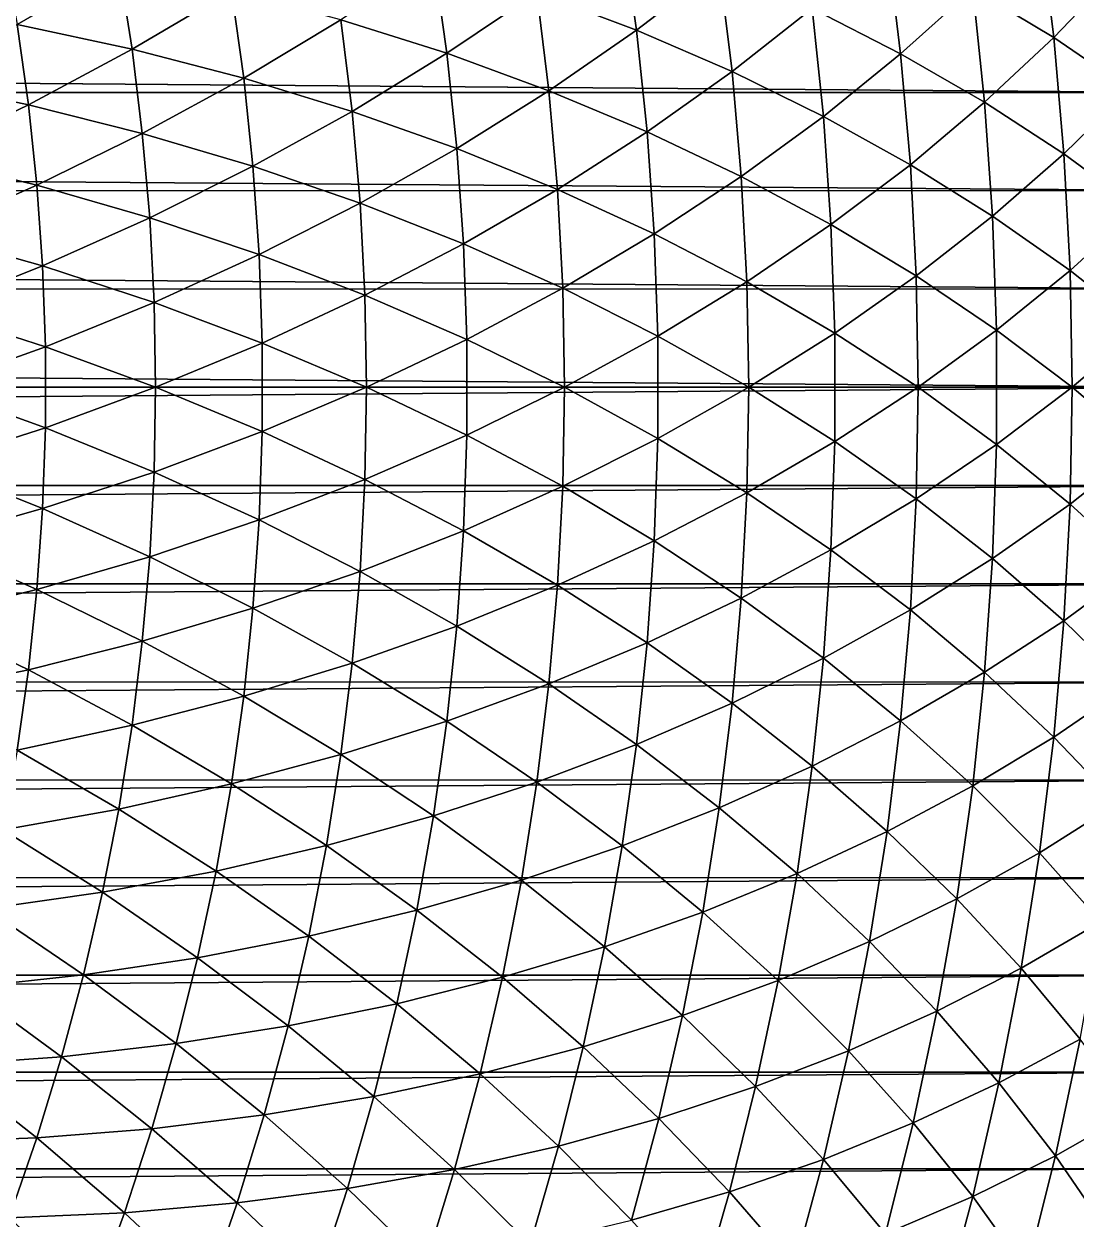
# Model space of a CAD drawing. Header units: millimetres. Extents: x -3250 to 5350, y -3250 to 3250.
# Drawn here: x 5015.8 to 5229.3, y -168.7 to 73.7 of the extents above; entities that cross this region are included whole.
import ezdxf

# ---------------------------------------------------------------- set-up
doc = ezdxf.new("R2010")
doc.units = ezdxf.units.MM
doc.header["$MEASUREMENT"] = 0
doc.layers.add('MESH_3D', color=2, linetype='CONTINUOUS')

msp = doc.modelspace()

# ---------------------------------------------------------------- linework, layer by layer
at = {"layer": 'MESH_3D'}
for points in [[(5119.87, 80.09, 26055.73), (5140.08, 72.45, 26035.3), (5137.2, 93, 26035.3)], [(5137.2, 93, 26035.3), (5140.08, 72.45, 26035.3), (5156.87, 85.29, 26014.23)], [(5208.29, 80.83, 25947.35), (5224.72, 70.92, 25923.94), (5221.84, 94.42, 25923.94)], [(5221.84, 94.42, 25923.94), (5224.72, 70.92, 25923.94), (5237.66, 84.43, 25900)], [(5011.59, 89.72, 26147.21), (5014.44, 73.56, 26147.21), (5035.05, 85.53, 26130.41)], [(5175.71, 76.83, 25992.53), (5193.67, 67.65, 25970.23), (5190.91, 90.07, 25970.23)], [(5190.91, 90.07, 25970.23), (5193.67, 67.65, 25970.23), (5208.29, 80.83, 25947.35)], [(5014.44, 73.56, 26147.21), (5037.74, 68.55, 26130.41), (5035.05, 85.53, 26130.41)], [(5035.05, 85.53, 26130.41), (5037.74, 68.55, 26130.41), (5057.9, 80.44, 26112.84)], [(5080.09, 74.5, 26094.52), (5101.58, 67.73, 26075.47), (5098.88, 86.93, 26075.47)], [(5098.88, 86.93, 26075.47), (5101.58, 67.73, 26075.47), (5119.87, 80.09, 26055.73)], [(5140.08, 72.45, 26035.3), (5159.48, 64.06, 26014.23), (5156.87, 85.29, 26014.23)], [(5156.87, 85.29, 26014.23), (5159.48, 64.06, 26014.23), (5175.71, 76.83, 25992.53)], [(5224.72, 70.92, 25923.94), (5240.18, 60.38, 25900), (5237.66, 84.43, 25900)], [(5037.74, 68.55, 26130.41), (5060.4, 62.67, 26112.84), (5057.9, 80.44, 26112.84)], [(5057.9, 80.44, 26112.84), (5060.4, 62.67, 26112.84), (5080.09, 74.5, 26094.52)], [(5101.58, 67.73, 26075.47), (5122.32, 60.15, 26055.73), (5119.87, 80.09, 26055.73)], [(5119.87, 80.09, 26055.73), (5122.32, 60.15, 26055.73), (5140.08, 72.45, 26035.3)], [(5193.67, 67.65, 25970.23), (5210.71, 57.8, 25947.35), (5208.29, 80.83, 25947.35)], [(5208.29, 80.83, 25947.35), (5210.71, 57.8, 25947.35), (5224.72, 70.92, 25923.94)], [(2703.01, 79.33, 826.53), (5252.98, 79.65, 5626.54), (5254.52, 59.78, 5625.73)], [(2704.53, 59.54, 825.72), (2703.01, 79.33, 826.53), (5254.52, 59.78, 5625.73)], [(5159.48, 64.06, 26014.23), (5178.01, 54.94, 25992.53), (5175.71, 76.83, 25992.53)], [(5175.71, 76.83, 25992.53), (5178.01, 54.94, 25992.53), (5193.67, 67.65, 25970.23)], [(4993, 62.26, 26163.23), (5016.72, 57.31, 26147.21), (5014.44, 73.56, 26147.21)], [(5014.44, 73.56, 26147.21), (5016.72, 57.31, 26147.21), (5037.74, 68.55, 26130.41)], [(5060.4, 62.67, 26112.84), (5082.37, 55.95, 26094.52), (5080.09, 74.5, 26094.52)], [(5080.09, 74.5, 26094.52), (5082.37, 55.95, 26094.52), (5101.58, 67.73, 26075.47)], [(5122.32, 60.15, 26055.73), (5142.25, 51.82, 26035.3), (5140.08, 72.45, 26035.3)], [(5140.08, 72.45, 26035.3), (5142.25, 51.82, 26035.3), (5159.48, 64.06, 26014.23)], [(5210.71, 57.8, 25947.35), (5226.79, 47.33, 25923.94), (5224.72, 70.92, 25923.94)], [(5224.72, 70.92, 25923.94), (5226.79, 47.33, 25923.94), (5240.18, 60.38, 25900)], [(5016.72, 57.31, 26147.21), (5039.83, 51.48, 26130.41), (5037.74, 68.55, 26130.41)], [(5037.74, 68.55, 26130.41), (5039.83, 51.48, 26130.41), (5060.4, 62.67, 26112.84)], [(5082.37, 55.95, 26094.52), (5103.61, 48.43, 26075.47), (5101.58, 67.73, 26075.47)], [(5101.58, 67.73, 26075.47), (5103.61, 48.43, 26075.47), (5122.32, 60.15, 26055.73)], [(5178.01, 54.94, 25992.53), (5195.64, 45.15, 25970.23), (5193.67, 67.65, 25970.23)], [(5193.67, 67.65, 25970.23), (5195.64, 45.15, 25970.23), (5210.71, 57.8, 25947.35)], [(5142.25, 51.82, 26035.3), (5161.34, 42.75, 26014.23), (5159.48, 64.06, 26014.23)], [(5159.48, 64.06, 26014.23), (5161.34, 42.75, 26014.23), (5178.01, 54.94, 25992.53)], [(4993, 62.26, 26163.23), (4994.9, 46.76, 26163.23), (5016.72, 57.31, 26147.21)], [(5039.83, 51.48, 26130.41), (5062.27, 44.82, 26112.84), (5060.4, 62.67, 26112.84)], [(5060.4, 62.67, 26112.84), (5062.27, 44.82, 26112.84), (5082.37, 55.95, 26094.52)], [(2704.53, 59.54, 825.72), (5254.52, 59.78, 5625.73), (5255.61, 39.88, 5625.14)], [(2705.62, 39.71, 825.14), (2704.53, 59.54, 825.72), (5255.61, 39.88, 5625.14)], [(5103.61, 48.43, 26075.47), (5124.07, 40.14, 26055.73), (5122.32, 60.15, 26055.73)], [(5122.32, 60.15, 26055.73), (5124.07, 40.14, 26055.73), (5142.25, 51.82, 26035.3)], [(5226.79, 47.33, 25923.94), (5241.87, 36.26, 25900), (5240.18, 60.38, 25900)], [(4994.9, 46.76, 26163.23), (5018.44, 40.98, 26147.21), (5016.72, 57.31, 26147.21)], [(5016.72, 57.31, 26147.21), (5018.44, 40.98, 26147.21), (5039.83, 51.48, 26130.41)], [(5062.27, 44.82, 26112.84), (5084, 37.34, 26094.52), (5082.37, 55.95, 26094.52)], [(5082.37, 55.95, 26094.52), (5084, 37.34, 26094.52), (5103.61, 48.43, 26075.47)], [(5195.64, 45.15, 25970.23), (5212.32, 34.71, 25947.35), (5210.71, 57.8, 25947.35)], [(5210.71, 57.8, 25947.35), (5212.32, 34.71, 25947.35), (5226.79, 47.33, 25923.94)], [(5161.34, 42.75, 26014.23), (5179.54, 32.99, 25992.53), (5178.01, 54.94, 25992.53)], [(5178.01, 54.94, 25992.53), (5179.54, 32.99, 25992.53), (5195.64, 45.15, 25970.23)], [(5018.44, 40.98, 26147.21), (5041.33, 34.36, 26130.41), (5039.83, 51.48, 26130.41)], [(5039.83, 51.48, 26130.41), (5041.33, 34.36, 26130.41), (5062.27, 44.82, 26112.84)], [(5124.07, 40.14, 26055.73), (5143.7, 31.11, 26035.3), (5142.25, 51.82, 26035.3)], [(5142.25, 51.82, 26035.3), (5143.7, 31.11, 26035.3), (5161.34, 42.75, 26014.23)], [(4994.9, 46.76, 26163.23), (4996.26, 31.21, 26163.23), (5018.44, 40.98, 26147.21)], [(5084, 37.34, 26094.52), (5104.97, 29.08, 26075.47), (5103.61, 48.43, 26075.47)], [(5103.61, 48.43, 26075.47), (5104.97, 29.08, 26075.47), (5124.07, 40.14, 26055.73)], [(5212.32, 34.71, 25947.35), (5228.03, 23.68, 25923.94), (5226.79, 47.33, 25923.94)], [(5226.79, 47.33, 25923.94), (5228.03, 23.68, 25923.94), (5241.87, 36.26, 25900)], [(5041.33, 34.36, 26130.41), (5063.53, 26.91, 26112.84), (5062.27, 44.82, 26112.84)], [(5062.27, 44.82, 26112.84), (5063.53, 26.91, 26112.84), (5084, 37.34, 26094.52)], [(5179.54, 32.99, 25992.53), (5196.82, 22.59, 25970.23), (5195.64, 45.15, 25970.23)], [(5195.64, 45.15, 25970.23), (5196.82, 22.59, 25970.23), (5212.32, 34.71, 25947.35)], [(5143.7, 31.11, 26035.3), (5162.46, 21.39, 26014.23), (5161.34, 42.75, 26014.23)], [(5161.34, 42.75, 26014.23), (5162.46, 21.39, 26014.23), (5179.54, 32.99, 25992.53)], [(2705.62, 39.71, 825.14), (5255.61, 39.88, 5625.14), (5256.27, 19.94, 5624.79)], [(2706.27, 19.86, 824.79), (2705.62, 39.71, 825.14), (5256.27, 19.94, 5624.79)], [(4996.26, 31.21, 26163.23), (5019.58, 24.61, 26147.21), (5018.44, 40.98, 26147.21)], [(5018.44, 40.98, 26147.21), (5019.58, 24.61, 26147.21), (5041.33, 34.36, 26130.41)], [(5104.97, 29.08, 26075.47), (5125.12, 20.08, 26055.73), (5124.07, 40.14, 26055.73)], [(5124.07, 40.14, 26055.73), (5125.12, 20.08, 26055.73), (5143.7, 31.11, 26035.3)], [(5063.53, 26.91, 26112.84), (5084.98, 18.68, 26094.52), (5084, 37.34, 26094.52)], [(5084, 37.34, 26094.52), (5084.98, 18.68, 26094.52), (5104.97, 29.08, 26075.47)], [(5019.58, 24.61, 26147.21), (5042.23, 17.19, 26130.41), (5041.33, 34.36, 26130.41)], [(5041.33, 34.36, 26130.41), (5042.23, 17.19, 26130.41), (5063.53, 26.91, 26112.84)], [(5196.82, 22.59, 25970.23), (5213.13, 11.57, 25947.35), (5212.32, 34.71, 25947.35)], [(5212.32, 34.71, 25947.35), (5213.13, 11.57, 25947.35), (5228.03, 23.68, 25923.94)], [(5228.03, 23.68, 25923.94), (5242.71, 12.09, 25900), (5241.87, 36.26, 25900)], [(5162.46, 21.39, 26014.23), (5180.31, 11, 25992.53), (5179.54, 32.99, 25992.53)], [(5179.54, 32.99, 25992.53), (5180.31, 11, 25992.53), (5196.82, 22.59, 25970.23)], [(4996.26, 31.21, 26163.23), (4997.08, 15.61, 26163.23), (5019.58, 24.61, 26147.21)], [(5125.12, 20.08, 26055.73), (5144.43, 10.38, 26035.3), (5143.7, 31.11, 26035.3)], [(5143.7, 31.11, 26035.3), (5144.43, 10.38, 26035.3), (5162.46, 21.39, 26014.23)], [(5042.23, 17.19, 26130.41), (5064.15, 8.97, 26112.84), (5063.53, 26.91, 26112.84)], [(5063.53, 26.91, 26112.84), (5064.15, 8.97, 26112.84), (5084.98, 18.68, 26094.52)], [(5084.98, 18.68, 26094.52), (5105.64, 9.7, 26075.47), (5104.97, 29.08, 26075.47)], [(5104.97, 29.08, 26075.47), (5105.64, 9.7, 26075.47), (5125.12, 20.08, 26055.73)], [(4997.08, 15.61, 26163.23), (5020.16, 8.21, 26147.21), (5019.58, 24.61, 26147.21)], [(5019.58, 24.61, 26147.21), (5020.16, 8.21, 26147.21), (5042.23, 17.19, 26130.41)], [(5180.31, 11, 25992.53), (5197.21, 0, 25970.23), (5196.82, 22.59, 25970.23)], [(5196.82, 22.59, 25970.23), (5197.21, 0, 25970.23), (5213.13, 11.57, 25947.35)], [(5213.13, 11.57, 25947.35), (5228.44, 0, 25923.94), (5228.03, 23.68, 25923.94)], [(5228.03, 23.68, 25923.94), (5228.44, 0, 25923.94), (5242.71, 12.09, 25900)], [(2706.27, 19.86, 824.79), (5256.27, 19.94, 5624.79), (5256.49, 0, 5624.68)], [(2706.49, 0, 824.68), (2706.27, 19.86, 824.79), (5256.49, 0, 5624.68)], [(5105.64, 9.7, 26075.47), (5125.47, 0, 26055.73), (5125.12, 20.08, 26055.73)], [(5125.12, 20.08, 26055.73), (5125.47, 0, 26055.73), (5144.43, 10.38, 26035.3)], [(5144.43, 10.38, 26035.3), (5162.84, 0, 26014.23), (5162.46, 21.39, 26014.23)], [(5162.46, 21.39, 26014.23), (5162.84, 0, 26014.23), (5180.31, 11, 25992.53)], [(5020.16, 8.21, 26147.21), (5042.53, 0, 26130.41), (5042.23, 17.19, 26130.41)], [(5042.23, 17.19, 26130.41), (5042.53, 0, 26130.41), (5064.15, 8.97, 26112.84)], [(5064.15, 8.97, 26112.84), (5085.3, 0, 26094.52), (5084.98, 18.68, 26094.52)], [(5084.98, 18.68, 26094.52), (5085.3, 0, 26094.52), (5105.64, 9.7, 26075.47)], [(4997.08, 15.61, 26163.23), (4997.35, 0, 26163.23), (5020.16, 8.21, 26147.21)], [(5085.3, 0, 26094.52), (5105.64, -9.7, 26075.47), (5105.64, 9.7, 26075.47)], [(5105.64, 9.7, 26075.47), (5105.64, -9.7, 26075.47), (5125.47, 0, 26055.73)], [(5125.47, 0, 26055.73), (5144.43, -10.38, 26035.3), (5144.43, 10.38, 26035.3)], [(5144.43, 10.38, 26035.3), (5144.43, -10.38, 26035.3), (5162.84, 0, 26014.23)], [(5162.84, 0, 26014.23), (5180.31, -11, 25992.53), (5180.31, 11, 25992.53)], [(5180.31, 11, 25992.53), (5180.31, -11, 25992.53), (5197.21, 0, 25970.23)], [(5197.21, 0, 25970.23), (5213.13, -11.57, 25947.35), (5213.13, 11.57, 25947.35)], [(5213.13, 11.57, 25947.35), (5213.13, -11.57, 25947.35), (5228.44, 0, 25923.94)], [(5228.44, 0, 25923.94), (5242.71, -12.09, 25900), (5242.71, 12.09, 25900)], [(4997.35, 0, 26163.23), (5020.16, -8.21, 26147.21), (5020.16, 8.21, 26147.21)], [(5020.16, 8.21, 26147.21), (5020.16, -8.21, 26147.21), (5042.53, 0, 26130.41)], [(5042.53, 0, 26130.41), (5064.15, -8.97, 26112.84), (5064.15, 8.97, 26112.84)], [(5064.15, 8.97, 26112.84), (5064.15, -8.97, 26112.84), (5085.3, 0, 26094.52)], [(4997.35, 0, 26163.23), (4997.08, -15.61, 26163.23), (5020.16, -8.21, 26147.21)], [(5020.16, -8.21, 26147.21), (5042.23, -17.19, 26130.41), (5042.53, 0, 26130.41)], [(5042.53, 0, 26130.41), (5042.23, -17.19, 26130.41), (5064.15, -8.97, 26112.84)], [(5064.15, -8.97, 26112.84), (5084.98, -18.68, 26094.52), (5085.3, 0, 26094.52)], [(5085.3, 0, 26094.52), (5084.98, -18.68, 26094.52), (5105.64, -9.7, 26075.47)], [(5105.64, -9.7, 26075.47), (5125.12, -20.08, 26055.73), (5125.47, 0, 26055.73)], [(5125.47, 0, 26055.73), (5125.12, -20.08, 26055.73), (5144.43, -10.38, 26035.3)], [(5144.43, -10.38, 26035.3), (5162.46, -21.39, 26014.23), (5162.84, 0, 26014.23)], [(5162.84, 0, 26014.23), (5162.46, -21.39, 26014.23), (5180.31, -11, 25992.53)], [(5180.31, -11, 25992.53), (5196.82, -22.59, 25970.23), (5197.21, 0, 25970.23)], [(5197.21, 0, 25970.23), (5196.82, -22.59, 25970.23), (5213.13, -11.57, 25947.35)], [(5213.13, -11.57, 25947.35), (5228.03, -23.68, 25923.94), (5228.44, 0, 25923.94)], [(5228.44, 0, 25923.94), (5228.03, -23.68, 25923.94), (5242.71, -12.09, 25900)], [(2706.27, -19.86, 824.79), (5256.49, 0, 5624.68), (5256.27, -19.94, 5624.79)], [(2706.27, -19.86, 824.79), (2706.49, 0, 824.68), (5256.49, 0, 5624.68)], [(4997.08, -15.61, 26163.23), (5019.58, -24.61, 26147.21), (5020.16, -8.21, 26147.21)], [(5020.16, -8.21, 26147.21), (5019.58, -24.61, 26147.21), (5042.23, -17.19, 26130.41)], [(5042.23, -17.19, 26130.41), (5063.53, -26.91, 26112.84), (5064.15, -8.97, 26112.84)], [(5064.15, -8.97, 26112.84), (5063.53, -26.91, 26112.84), (5084.98, -18.68, 26094.52)], [(5084.98, -18.68, 26094.52), (5104.97, -29.08, 26075.47), (5105.64, -9.7, 26075.47)], [(5105.64, -9.7, 26075.47), (5104.97, -29.08, 26075.47), (5125.12, -20.08, 26055.73)], [(5125.12, -20.08, 26055.73), (5143.7, -31.11, 26035.3), (5144.43, -10.38, 26035.3)], [(5144.43, -10.38, 26035.3), (5143.7, -31.11, 26035.3), (5162.46, -21.39, 26014.23)], [(5162.46, -21.39, 26014.23), (5179.54, -32.99, 25992.53), (5180.31, -11, 25992.53)], [(5180.31, -11, 25992.53), (5179.54, -32.99, 25992.53), (5196.82, -22.59, 25970.23)], [(5196.82, -22.59, 25970.23), (5212.32, -34.71, 25947.35), (5213.13, -11.57, 25947.35)], [(5213.13, -11.57, 25947.35), (5212.32, -34.71, 25947.35), (5228.03, -23.68, 25923.94)], [(5228.03, -23.68, 25923.94), (5241.87, -36.26, 25900), (5242.71, -12.09, 25900)], [(4997.08, -15.61, 26163.23), (4996.26, -31.21, 26163.23), (5019.58, -24.61, 26147.21)], [(5019.58, -24.61, 26147.21), (5041.33, -34.36, 26130.41), (5042.23, -17.19, 26130.41)], [(5042.23, -17.19, 26130.41), (5041.33, -34.36, 26130.41), (5063.53, -26.91, 26112.84)], [(5063.53, -26.91, 26112.84), (5084, -37.34, 26094.52), (5084.98, -18.68, 26094.52)], [(5084.98, -18.68, 26094.52), (5084, -37.34, 26094.52), (5104.97, -29.08, 26075.47)], [(2705.62, -39.71, 825.14), (2706.27, -19.86, 824.79), (5256.27, -19.94, 5624.79)], [(2705.62, -39.71, 825.14), (5256.27, -19.94, 5624.79), (5255.61, -39.88, 5625.14)], [(5104.97, -29.08, 26075.47), (5124.07, -40.14, 26055.73), (5125.12, -20.08, 26055.73)], [(5125.12, -20.08, 26055.73), (5124.07, -40.14, 26055.73), (5143.7, -31.11, 26035.3)], [(5143.7, -31.11, 26035.3), (5161.34, -42.75, 26014.23), (5162.46, -21.39, 26014.23)], [(5162.46, -21.39, 26014.23), (5161.34, -42.75, 26014.23), (5179.54, -32.99, 25992.53)], [(5179.54, -32.99, 25992.53), (5195.64, -45.15, 25970.23), (5196.82, -22.59, 25970.23)], [(5196.82, -22.59, 25970.23), (5195.64, -45.15, 25970.23), (5212.32, -34.71, 25947.35)], [(5212.32, -34.71, 25947.35), (5226.79, -47.33, 25923.94), (5228.03, -23.68, 25923.94)], [(5228.03, -23.68, 25923.94), (5226.79, -47.33, 25923.94), (5241.87, -36.26, 25900)], [(4996.26, -31.21, 26163.23), (5018.44, -40.98, 26147.21), (5019.58, -24.61, 26147.21)], [(5019.58, -24.61, 26147.21), (5018.44, -40.98, 26147.21), (5041.33, -34.36, 26130.41)], [(5041.33, -34.36, 26130.41), (5062.27, -44.82, 26112.84), (5063.53, -26.91, 26112.84)], [(5063.53, -26.91, 26112.84), (5062.27, -44.82, 26112.84), (5084, -37.34, 26094.52)], [(5084, -37.34, 26094.52), (5103.61, -48.43, 26075.47), (5104.97, -29.08, 26075.47)], [(5104.97, -29.08, 26075.47), (5103.61, -48.43, 26075.47), (5124.07, -40.14, 26055.73)], [(4996.26, -31.21, 26163.23), (4994.9, -46.76, 26163.23), (5018.44, -40.98, 26147.21)], [(5124.07, -40.14, 26055.73), (5142.25, -51.82, 26035.3), (5143.7, -31.11, 26035.3)], [(5143.7, -31.11, 26035.3), (5142.25, -51.82, 26035.3), (5161.34, -42.75, 26014.23)], [(5161.34, -42.75, 26014.23), (5178.01, -54.94, 25992.53), (5179.54, -32.99, 25992.53)], [(5179.54, -32.99, 25992.53), (5178.01, -54.94, 25992.53), (5195.64, -45.15, 25970.23)], [(5018.44, -40.98, 26147.21), (5039.83, -51.48, 26130.41), (5041.33, -34.36, 26130.41)], [(5041.33, -34.36, 26130.41), (5039.83, -51.48, 26130.41), (5062.27, -44.82, 26112.84)], [(5195.64, -45.15, 25970.23), (5210.71, -57.8, 25947.35), (5212.32, -34.71, 25947.35)], [(5212.32, -34.71, 25947.35), (5210.71, -57.8, 25947.35), (5226.79, -47.33, 25923.94)], [(5226.79, -47.33, 25923.94), (5240.18, -60.38, 25900), (5241.87, -36.26, 25900)], [(5062.27, -44.82, 26112.84), (5082.37, -55.95, 26094.52), (5084, -37.34, 26094.52)], [(5084, -37.34, 26094.52), (5082.37, -55.95, 26094.52), (5103.61, -48.43, 26075.47)], [(2704.53, -59.54, 825.72), (2705.62, -39.71, 825.14), (5255.61, -39.88, 5625.14)], [(2704.53, -59.54, 825.72), (5255.61, -39.88, 5625.14), (5254.52, -59.78, 5625.73)], [(4994.9, -46.76, 26163.23), (5016.72, -57.31, 26147.21), (5018.44, -40.98, 26147.21)], [(5018.44, -40.98, 26147.21), (5016.72, -57.31, 26147.21), (5039.83, -51.48, 26130.41)], [(5103.61, -48.43, 26075.47), (5122.32, -60.15, 26055.73), (5124.07, -40.14, 26055.73)], [(5124.07, -40.14, 26055.73), (5122.32, -60.15, 26055.73), (5142.25, -51.82, 26035.3)], [(5142.25, -51.82, 26035.3), (5159.48, -64.06, 26014.23), (5161.34, -42.75, 26014.23)], [(5161.34, -42.75, 26014.23), (5159.48, -64.06, 26014.23), (5178.01, -54.94, 25992.53)], [(5039.83, -51.48, 26130.41), (5060.4, -62.67, 26112.84), (5062.27, -44.82, 26112.84)], [(5062.27, -44.82, 26112.84), (5060.4, -62.67, 26112.84), (5082.37, -55.95, 26094.52)], [(5178.01, -54.94, 25992.53), (5193.67, -67.65, 25970.23), (5195.64, -45.15, 25970.23)], [(5195.64, -45.15, 25970.23), (5193.67, -67.65, 25970.23), (5210.71, -57.8, 25947.35)], [(4994.9, -46.76, 26163.23), (4993, -62.26, 26163.23), (5016.72, -57.31, 26147.21)], [(5082.37, -55.95, 26094.52), (5101.58, -67.73, 26075.47), (5103.61, -48.43, 26075.47)], [(5103.61, -48.43, 26075.47), (5101.58, -67.73, 26075.47), (5122.32, -60.15, 26055.73)], [(5210.71, -57.8, 25947.35), (5224.72, -70.92, 25923.94), (5226.79, -47.33, 25923.94)], [(5226.79, -47.33, 25923.94), (5224.72, -70.92, 25923.94), (5240.18, -60.38, 25900)], [(5016.72, -57.31, 26147.21), (5037.74, -68.55, 26130.41), (5039.83, -51.48, 26130.41)], [(5039.83, -51.48, 26130.41), (5037.74, -68.55, 26130.41), (5060.4, -62.67, 26112.84)], [(5122.32, -60.15, 26055.73), (5140.08, -72.45, 26035.3), (5142.25, -51.82, 26035.3)], [(5142.25, -51.82, 26035.3), (5140.08, -72.45, 26035.3), (5159.48, -64.06, 26014.23)], [(5159.48, -64.06, 26014.23), (5175.71, -76.83, 25992.53), (5178.01, -54.94, 25992.53)], [(5178.01, -54.94, 25992.53), (5175.71, -76.83, 25992.53), (5193.67, -67.65, 25970.23)], [(4993, -62.26, 26163.23), (5014.44, -73.56, 26147.21), (5016.72, -57.31, 26147.21)], [(5016.72, -57.31, 26147.21), (5014.44, -73.56, 26147.21), (5037.74, -68.55, 26130.41)], [(5060.4, -62.67, 26112.84), (5080.09, -74.5, 26094.52), (5082.37, -55.95, 26094.52)], [(5082.37, -55.95, 26094.52), (5080.09, -74.5, 26094.52), (5101.58, -67.73, 26075.47)], [(5193.67, -67.65, 25970.23), (5208.29, -80.83, 25947.35), (5210.71, -57.8, 25947.35)], [(5210.71, -57.8, 25947.35), (5208.29, -80.83, 25947.35), (5224.72, -70.92, 25923.94)], [(2703.01, -79.33, 826.53), (2704.53, -59.54, 825.72), (5254.52, -59.78, 5625.73)], [(2703.01, -79.33, 826.53), (5254.52, -59.78, 5625.73), (5252.98, -79.65, 5626.54)], [(5101.58, -67.73, 26075.47), (5119.87, -80.09, 26055.73), (5122.32, -60.15, 26055.73)], [(5122.32, -60.15, 26055.73), (5119.87, -80.09, 26055.73), (5140.08, -72.45, 26035.3)], [(5224.72, -70.92, 25923.94), (5237.66, -84.43, 25900), (5240.18, -60.38, 25900)], [(5037.74, -68.55, 26130.41), (5057.9, -80.44, 26112.84), (5060.4, -62.67, 26112.84)], [(5060.4, -62.67, 26112.84), (5057.9, -80.44, 26112.84), (5080.09, -74.5, 26094.52)], [(5140.08, -72.45, 26035.3), (5156.87, -85.29, 26014.23), (5159.48, -64.06, 26014.23)], [(5159.48, -64.06, 26014.23), (5156.87, -85.29, 26014.23), (5175.71, -76.83, 25992.53)], [(5080.09, -74.5, 26094.52), (5098.88, -86.93, 26075.47), (5101.58, -67.73, 26075.47)], [(5101.58, -67.73, 26075.47), (5098.88, -86.93, 26075.47), (5119.87, -80.09, 26055.73)], [(5175.71, -76.83, 25992.53), (5190.91, -90.07, 25970.23), (5193.67, -67.65, 25970.23)], [(5193.67, -67.65, 25970.23), (5190.91, -90.07, 25970.23), (5208.29, -80.83, 25947.35)], [(5014.44, -73.56, 26147.21), (5035.05, -85.53, 26130.41), (5037.74, -68.55, 26130.41)], [(5037.74, -68.55, 26130.41), (5035.05, -85.53, 26130.41), (5057.9, -80.44, 26112.84)], [(5119.87, -80.09, 26055.73), (5137.2, -93, 26035.3), (5140.08, -72.45, 26035.3)], [(5140.08, -72.45, 26035.3), (5137.2, -93, 26035.3), (5156.87, -85.29, 26014.23)], [(5208.29, -80.83, 25947.35), (5221.84, -94.42, 25923.94), (5224.72, -70.92, 25923.94)], [(5224.72, -70.92, 25923.94), (5221.84, -94.42, 25923.94), (5237.66, -84.43, 25900)], [(5014.44, -73.56, 26147.21), (5011.59, -89.72, 26147.21), (5035.05, -85.53, 26130.41)], [(5057.9, -80.44, 26112.84), (5077.17, -92.95, 26094.52), (5080.09, -74.5, 26094.52)], [(5080.09, -74.5, 26094.52), (5077.17, -92.95, 26094.52), (5098.88, -86.93, 26075.47)], [(5156.87, -85.29, 26014.23), (5172.65, -98.62, 25992.53), (5175.71, -76.83, 25992.53)], [(5175.71, -76.83, 25992.53), (5172.65, -98.62, 25992.53), (5190.91, -90.07, 25970.23)], [(2701.05, -99.07, 827.56), (2703.01, -79.33, 826.53), (5252.98, -79.65, 5626.54)], [(2701.05, -99.07, 827.56), (5252.98, -79.65, 5626.54), (5251.01, -99.47, 5627.59)], [(5035.05, -85.53, 26130.41), (5054.78, -98.12, 26112.84), (5057.9, -80.44, 26112.84)], [(5057.9, -80.44, 26112.84), (5054.78, -98.12, 26112.84), (5077.17, -92.95, 26094.52)], [(5098.88, -86.93, 26075.47), (5116.73, -99.93, 26055.73), (5119.87, -80.09, 26055.73)], [(5119.87, -80.09, 26055.73), (5116.73, -99.93, 26055.73), (5137.2, -93, 26035.3)], [(5190.91, -90.07, 25970.23), (5205.06, -103.75, 25947.35), (5208.29, -80.83, 25947.35)], [(5208.29, -80.83, 25947.35), (5205.06, -103.75, 25947.35), (5221.84, -94.42, 25923.94)], [(5221.84, -94.42, 25923.94), (5234.29, -108.38, 25900), (5237.66, -84.43, 25900)], [(5011.59, -89.72, 26147.21), (5031.77, -102.4, 26130.41), (5035.05, -85.53, 26130.41)], [(5035.05, -85.53, 26130.41), (5031.77, -102.4, 26130.41), (5054.78, -98.12, 26112.84)], [(5077.17, -92.95, 26094.52), (5095.52, -106.04, 26075.47), (5098.88, -86.93, 26075.47)], [(5098.88, -86.93, 26075.47), (5095.52, -106.04, 26075.47), (5116.73, -99.93, 26055.73)], [(5137.2, -93, 26035.3), (5153.53, -106.42, 26014.23), (5156.87, -85.29, 26014.23)], [(5156.87, -85.29, 26014.23), (5153.53, -106.42, 26014.23), (5172.65, -98.62, 25992.53)], [(5011.59, -89.72, 26147.21), (5008.18, -105.78, 26147.21), (5031.77, -102.4, 26130.41)], [(5172.65, -98.62, 25992.53), (5187.38, -112.39, 25970.23), (5190.91, -90.07, 25970.23)], [(5190.91, -90.07, 25970.23), (5187.38, -112.39, 25970.23), (5205.06, -103.75, 25947.35)], [(5054.78, -98.12, 26112.84), (5073.61, -111.3, 26094.52), (5077.17, -92.95, 26094.52)], [(5077.17, -92.95, 26094.52), (5073.61, -111.3, 26094.52), (5095.52, -106.04, 26075.47)], [(5116.73, -99.93, 26055.73), (5133.59, -113.44, 26035.3), (5137.2, -93, 26035.3)], [(5137.2, -93, 26035.3), (5133.59, -113.44, 26035.3), (5153.53, -106.42, 26014.23)], [(5205.06, -103.75, 25947.35), (5218.13, -117.81, 25923.94), (5221.84, -94.42, 25923.94)], [(5221.84, -94.42, 25923.94), (5218.13, -117.81, 25923.94), (5234.29, -108.38, 25900)], [(2698.67, -118.75, 828.83), (2701.05, -99.07, 827.56), (5251.01, -99.47, 5627.59)], [(5031.77, -102.4, 26130.41), (5051.05, -115.68, 26112.84), (5054.78, -98.12, 26112.84)], [(5054.78, -98.12, 26112.84), (5051.05, -115.68, 26112.84), (5073.61, -111.3, 26094.52)], [(5153.53, -106.42, 26014.23), (5168.83, -120.29, 25992.53), (5172.65, -98.62, 25992.53)], [(5172.65, -98.62, 25992.53), (5168.83, -120.29, 25992.53), (5187.38, -112.39, 25970.23)], [(2698.67, -118.75, 828.83), (5251.01, -99.47, 5627.59), (5248.6, -119.23, 5628.87)], [(5095.52, -106.04, 26075.47), (5112.9, -119.65, 26055.73), (5116.73, -99.93, 26055.73)], [(5116.73, -99.93, 26055.73), (5112.9, -119.65, 26055.73), (5133.59, -113.44, 26035.3)], [(5008.18, -105.78, 26147.21), (5027.9, -119.15, 26130.41), (5031.77, -102.4, 26130.41)], [(5031.77, -102.4, 26130.41), (5027.9, -119.15, 26130.41), (5051.05, -115.68, 26112.84)], [(5187.38, -112.39, 25970.23), (5201.04, -126.55, 25947.35), (5205.06, -103.75, 25947.35)], [(5205.06, -103.75, 25947.35), (5201.04, -126.55, 25947.35), (5218.13, -117.81, 25923.94)], [(5008.18, -105.78, 26147.21), (5004.21, -121.7, 26147.21), (5027.9, -119.15, 26130.41)], [(5073.61, -111.3, 26094.52), (5091.48, -125.01, 26075.47), (5095.52, -106.04, 26075.47)], [(5095.52, -106.04, 26075.47), (5091.48, -125.01, 26075.47), (5112.9, -119.65, 26055.73)], [(5133.59, -113.44, 26035.3), (5149.44, -127.42, 26014.23), (5153.53, -106.42, 26014.23)], [(5153.53, -106.42, 26014.23), (5149.44, -127.42, 26014.23), (5168.83, -120.29, 25992.53)], [(5218.13, -117.81, 25923.94), (5230.09, -132.2, 25900), (5234.29, -108.38, 25900)], [(5051.05, -115.68, 26112.84), (5069.4, -129.5, 26094.52), (5073.61, -111.3, 26094.52)], [(5073.61, -111.3, 26094.52), (5069.4, -129.5, 26094.52), (5091.48, -125.01, 26075.47)], [(5112.9, -119.65, 26055.73), (5129.28, -133.74, 26035.3), (5133.59, -113.44, 26035.3)], [(5133.59, -113.44, 26035.3), (5129.28, -133.74, 26035.3), (5149.44, -127.42, 26014.23)], [(5168.83, -120.29, 25992.53), (5183.07, -134.56, 25970.23), (5187.38, -112.39, 25970.23)], [(5187.38, -112.39, 25970.23), (5183.07, -134.56, 25970.23), (5201.04, -126.55, 25947.35)], [(5027.9, -119.15, 26130.41), (5046.71, -133.09, 26112.84), (5051.05, -115.68, 26112.84)], [(5051.05, -115.68, 26112.84), (5046.71, -133.09, 26112.84), (5069.4, -129.5, 26094.52)], [(2695.85, -138.36, 830.33), (2698.67, -118.75, 828.83), (5248.6, -119.23, 5628.87)], [(5201.04, -126.55, 25947.35), (5213.61, -141.06, 25923.94), (5218.13, -117.81, 25923.94)], [(5218.13, -117.81, 25923.94), (5213.61, -141.06, 25923.94), (5230.09, -132.2, 25900)], [(2695.85, -138.36, 830.33), (5248.6, -119.23, 5628.87), (5245.76, -138.92, 5630.38)], [(5004.21, -121.7, 26147.21), (5023.45, -135.76, 26130.41), (5027.9, -119.15, 26130.41)], [(5027.9, -119.15, 26130.41), (5023.45, -135.76, 26130.41), (5046.71, -133.09, 26112.84)], [(5091.48, -125.01, 26075.47), (5108.38, -139.22, 26055.73), (5112.9, -119.65, 26055.73)], [(5112.9, -119.65, 26055.73), (5108.38, -139.22, 26055.73), (5129.28, -133.74, 26035.3)], [(5149.44, -127.42, 26014.23), (5164.25, -141.81, 25992.53), (5168.83, -120.29, 25992.53)], [(5168.83, -120.29, 25992.53), (5164.25, -141.81, 25992.53), (5183.07, -134.56, 25970.23)], [(5004.21, -121.7, 26147.21), (4999.68, -137.48, 26147.21), (5023.45, -135.76, 26130.41)], [(5069.4, -129.5, 26094.52), (5086.79, -143.83, 26075.47), (5091.48, -125.01, 26075.47)], [(5091.48, -125.01, 26075.47), (5086.79, -143.83, 26075.47), (5108.38, -139.22, 26055.73)], [(5129.28, -133.74, 26035.3), (5144.63, -148.26, 26014.23), (5149.44, -127.42, 26014.23)], [(5149.44, -127.42, 26014.23), (5144.63, -148.26, 26014.23), (5164.25, -141.81, 25992.53)], [(5183.07, -134.56, 25970.23), (5196.23, -149.19, 25947.35), (5201.04, -126.55, 25947.35)], [(5201.04, -126.55, 25947.35), (5196.23, -149.19, 25947.35), (5213.61, -141.06, 25923.94)], [(5046.71, -133.09, 26112.84), (5064.57, -147.55, 26094.52), (5069.4, -129.5, 26094.52)], [(5069.4, -129.5, 26094.52), (5064.57, -147.55, 26094.52), (5086.79, -143.83, 26075.47)], [(5023.45, -135.76, 26130.41), (5041.76, -150.35, 26112.84), (5046.71, -133.09, 26112.84)], [(5046.71, -133.09, 26112.84), (5041.76, -150.35, 26112.84), (5064.57, -147.55, 26094.52)], [(5213.61, -141.06, 25923.94), (5225.06, -155.85, 25900), (5230.09, -132.2, 25900)], [(5230.09, -132.2, 25900), (5225.06, -155.85, 25900), (5240.92, -146.86, 25875.58)], [(5108.38, -139.22, 26055.73), (5124.26, -153.87, 26035.3), (5129.28, -133.74, 26035.3)], [(5129.28, -133.74, 26035.3), (5124.26, -153.87, 26035.3), (5144.63, -148.26, 26014.23)], [(5164.25, -141.81, 25992.53), (5177.99, -156.58, 25970.23), (5183.07, -134.56, 25970.23)], [(5183.07, -134.56, 25970.23), (5177.99, -156.58, 25970.23), (5196.23, -149.19, 25947.35)], [(4999.68, -137.48, 26147.21), (4994.61, -153.09, 26147.21), (5018.42, -152.2, 26130.41)], [(4999.68, -137.48, 26147.21), (5018.42, -152.2, 26130.41), (5023.45, -135.76, 26130.41)], [(5023.45, -135.76, 26130.41), (5018.42, -152.2, 26130.41), (5041.76, -150.35, 26112.84)], [(2692.6, -157.88, 832.06), (2695.85, -138.36, 830.33), (5245.76, -138.92, 5630.38)], [(2692.6, -157.88, 832.06), (5245.76, -138.92, 5630.38), (5242.48, -158.52, 5632.12)], [(5086.79, -143.83, 26075.47), (5103.18, -158.62, 26055.73), (5108.38, -139.22, 26055.73)], [(5108.38, -139.22, 26055.73), (5103.18, -158.62, 26055.73), (5124.26, -153.87, 26035.3)], [(5144.63, -148.26, 26014.23), (5158.93, -163.16, 25992.53), (5164.25, -141.81, 25992.53)], [(5164.25, -141.81, 25992.53), (5158.93, -163.16, 25992.53), (5177.99, -156.58, 25970.23)], [(5196.23, -149.19, 25947.35), (5208.29, -164.13, 25923.94), (5213.61, -141.06, 25923.94)], [(5213.61, -141.06, 25923.94), (5208.29, -164.13, 25923.94), (5225.06, -155.85, 25900)], [(5064.57, -147.55, 26094.52), (5081.44, -162.48, 26075.47), (5086.79, -143.83, 26075.47)], [(5086.79, -143.83, 26075.47), (5081.44, -162.48, 26075.47), (5103.18, -158.62, 26055.73)], [(5041.76, -150.35, 26112.84), (5059.1, -165.42, 26094.52), (5064.57, -147.55, 26094.52)], [(5064.57, -147.55, 26094.52), (5059.1, -165.42, 26094.52), (5081.44, -162.48, 26075.47)], [(5225.06, -155.85, 25900), (5235.38, -170.88, 25875.58), (5240.92, -146.86, 25875.58)], [(5124.26, -153.87, 26035.3), (5139.1, -168.92, 26014.23), (5144.63, -148.26, 26014.23)], [(5144.63, -148.26, 26014.23), (5139.1, -168.92, 26014.23), (5158.93, -163.16, 25992.53)], [(5177.99, -156.58, 25970.23), (5190.63, -171.66, 25947.35), (5196.23, -149.19, 25947.35)], [(5196.23, -149.19, 25947.35), (5190.63, -171.66, 25947.35), (5208.29, -164.13, 25923.94)], [(4994.61, -153.09, 26147.21), (5012.83, -168.45, 26130.41), (5018.42, -152.2, 26130.41)], [(5018.42, -152.2, 26130.41), (5012.83, -168.45, 26130.41), (5036.21, -167.42, 26112.84)], [(5018.42, -152.2, 26130.41), (5036.21, -167.42, 26112.84), (5041.76, -150.35, 26112.84)], [(5041.76, -150.35, 26112.84), (5036.21, -167.42, 26112.84), (5059.1, -165.42, 26094.52)], [(5103.18, -158.62, 26055.73), (5118.54, -173.82, 26035.3), (5124.26, -153.87, 26035.3)], [(5124.26, -153.87, 26035.3), (5118.54, -173.82, 26035.3), (5139.1, -168.92, 26014.23)], [(5158.93, -163.16, 25992.53), (5172.14, -178.4, 25970.23), (5177.99, -156.58, 25970.23)], [(5177.99, -156.58, 25970.23), (5172.14, -178.4, 25970.23), (5190.63, -171.66, 25947.35)], [(5208.29, -164.13, 25923.94), (5219.21, -179.32, 25900), (5225.06, -155.85, 25900)], [(5225.06, -155.85, 25900), (5219.21, -179.32, 25900), (5235.38, -170.88, 25875.58)], [(2688.92, -177.3, 834.01), (2692.6, -157.88, 832.06), (5242.48, -158.52, 5632.12)], [(2688.92, -177.3, 834.01), (5242.48, -158.52, 5632.12), (5238.78, -178.02, 5634.09)], [(5081.44, -162.48, 26075.47), (5097.31, -177.83, 26055.73), (5103.18, -158.62, 26055.73)], [(5103.18, -158.62, 26055.73), (5097.31, -177.83, 26055.73), (5118.54, -173.82, 26035.3)], [(5059.1, -165.42, 26094.52), (5075.45, -180.93, 26075.47), (5081.44, -162.48, 26075.47)], [(5081.44, -162.48, 26075.47), (5075.45, -180.93, 26075.47), (5097.31, -177.83, 26055.73)], [(5139.1, -168.92, 26014.23), (5152.86, -184.31, 25992.53), (5158.93, -163.16, 25992.53)], [(5158.93, -163.16, 25992.53), (5152.86, -184.31, 25992.53), (5172.14, -178.4, 25970.23)], [(5190.63, -171.66, 25947.35), (5202.16, -187, 25923.94), (5208.29, -164.13, 25923.94)], [(5208.29, -164.13, 25923.94), (5202.16, -187, 25923.94), (5219.21, -179.32, 25900)], [(5036.21, -167.42, 26112.84), (5053.02, -183.08, 26094.52), (5059.1, -165.42, 26094.52)], [(5059.1, -165.42, 26094.52), (5053.02, -183.08, 26094.52), (5075.45, -180.93, 26075.47)], [(5012.83, -168.45, 26130.41), (5006.67, -184.5, 26130.41), (5030.08, -184.28, 26112.84)], [(5012.83, -168.45, 26130.41), (5030.08, -184.28, 26112.84), (5036.21, -167.42, 26112.84)], [(5036.21, -167.42, 26112.84), (5030.08, -184.28, 26112.84), (5053.02, -183.08, 26094.52)]]:
    msp.add_3dface(points, dxfattribs=at)

doc.saveas('drawing.dxf')
